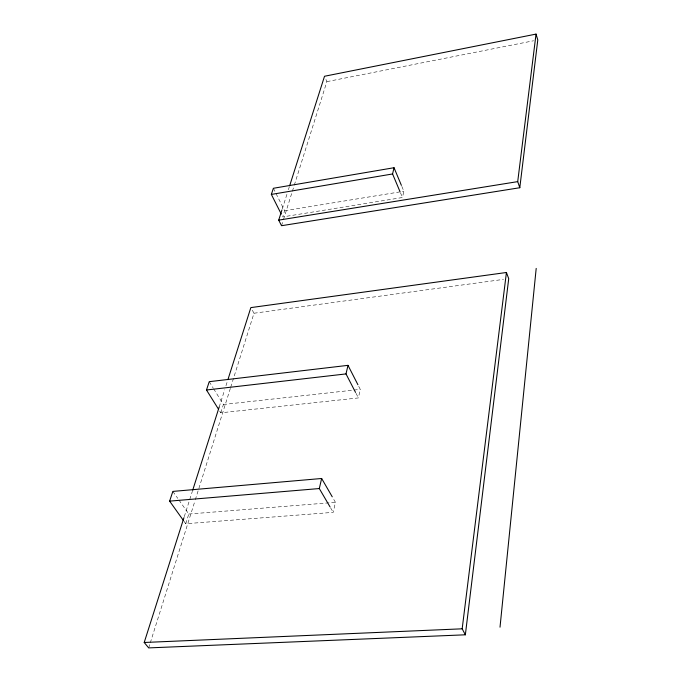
<?xml version="1.0" encoding="UTF-8"?>
<svg xmlns="http://www.w3.org/2000/svg" width="682" height="682" viewBox="0 0 682 682"><rect width="100%" height="100%" fill="white"/><g stroke="black" fill="none" stroke-linecap="round" stroke-linejoin="round"><path stroke-width="0.51" stroke-dasharray="3.41 2.56" d="M183.944 521.21L185.734 523.725L333.234 512.353L335.442 502.327L332.782 497.741M219.681 411.067L220.78 412.823L358.4 397.93L360.284 389.362L358.391 385.671M273.38 188.283L284.641 210.747L282.689 216.91L402.474 197.516L403.855 191.25L401.4 185.368M185.734 523.725L188.803 514.032L178.377 499.233M220.78 412.823L223.415 404.494L213.602 388.697M148.693 647.9L149.972 643.842M150.287 642.828L194.967 500.852M195.282 499.838L230.388 388.28M230.704 387.265L253.994 313.234L251.752 309.21M281.538 225.708L283.132 220.636M283.456 219.621L292.075 192.222M292.39 191.207L293.993 186.135M294.309 185.12L326.874 81.635L325.698 78.95M184.276 516.649L189.451 500.418M189.775 499.403L192.358 491.279M219.178 407.052L224.676 389.806M225.964 385.748L227.583 380.667M282.254 208.99L287.096 193.79M288.384 189.741L289.356 186.698M326.874 81.635L533.614 40.767M284.641 210.747L403.855 191.25M253.994 313.234L503.461 279.39M223.415 404.494L352.909 390.181M353.967 390.061L360.284 389.362M188.803 514.032L335.442 502.327M172.853 491.407L177.763 498.363M209.246 381.673L213.065 387.819M330.557 507.783L333.234 512.353M356.013 393.309L358.4 397.93M400.411 192.614L402.474 197.516"/><path stroke-width="1.02" d="M500.017 627.184L536.197 268.401M183.952 517.664L144.209 642.487L148.693 647.9L465.354 634.806L508.721 278.674L506.428 272.493L250.848 307.608L227.907 379.652M281.93 210.005L278.708 220.133L281.538 225.708L519.795 187.729L537.791 39.94L536.035 34.1L324.521 76.256L289.68 185.683M465.354 634.806L462.174 628.813L506.428 272.493M519.795 187.729L517.715 181.625L536.035 34.1M330.02 506.862L319.304 488.551L321.648 478.491L172.853 491.407L169.63 501.134L183.347 520.375M355.535 392.389L346.004 373.915L347.999 365.347L209.246 381.673L206.484 390.002L218.581 409.311M400.002 191.633L392.576 173.961L394.034 167.721L273.38 188.283L271.351 194.421L281.274 214.097M192.682 490.264L219.178 407.052M271.351 194.421L392.576 173.961M278.708 220.133L517.715 181.625M206.484 390.002L346.004 373.915M169.63 501.134L319.304 488.551M144.209 642.487L462.174 628.813M321.648 478.491L332.253 496.82M347.999 365.347L357.922 384.742M394.034 167.721L401.4 185.368"/></g></svg>
